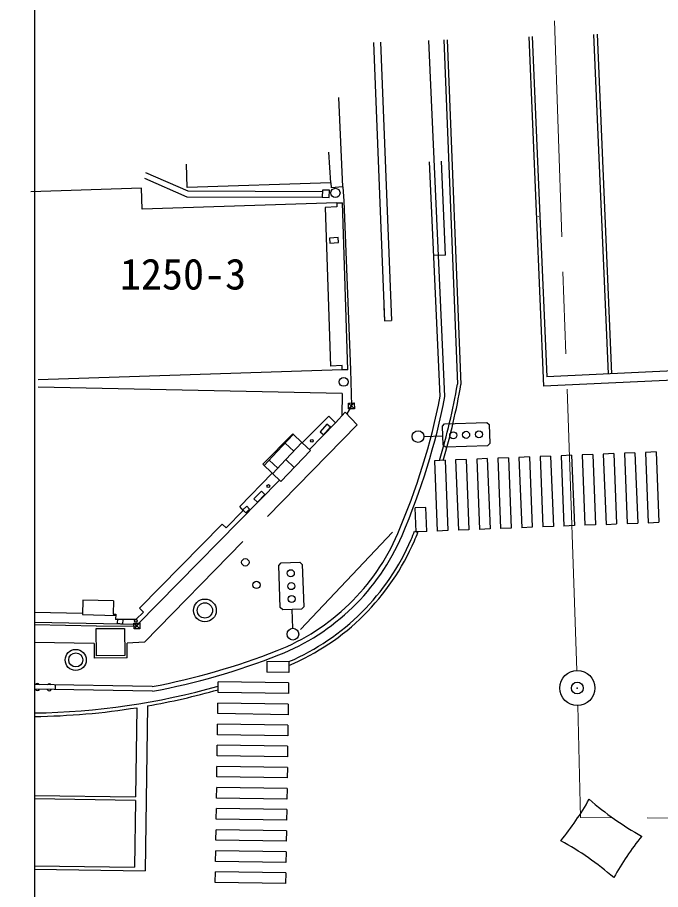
# Model space of a CAD drawing. Units: millimetres, scale not verified. Extents: x -55602354 to 84056675, y -218924267 to 380000.
# Drawn here: x 57271 to 84693, y 272648 to 309824 of the extents above; entities that cross this region are included whole.
import ezdxf
from ezdxf.enums import TextEntityAlignment as Align

# ---------------------------------------------------------------- set-up
doc = ezdxf.new("R2010")
doc.units = ezdxf.units.MM
doc.header["$LTSCALE"] = 1000
doc.header["$PDMODE"] = 32
doc.header["$PDSIZE"] = 500
doc.linetypes.add('CHAIN', pattern=[18.5, 12, -1.5, 3.5, -1.5])
doc.linetypes.add('DASHED', pattern=[7.5, 6, -1.5])
for name, color, linetype, lineweight in [('M-BGD', 7, 'Continuous', 25), ('M-BGD-EXST', 7, 'Continuous', 25), ('M-BMK', 2, 'CHAIN', 13), ('M-BMK-SRVR', 3, 'Continuous', 25), ('M-STR-HTXT', 7, 'Continuous', 13), ('M-STR-STRC', 7, 'Continuous', 25), ('M-TTL-BAND', 7, 'Continuous', 25)]:
    doc.layers.add(name, color=color, linetype=linetype, lineweight=lineweight)
doc.layers.add('M-BMK-HTXT', color=7, linetype='Continuous')
doc.layers.add('M-OTRS', color=6, linetype='Continuous')
doc.styles.add('ＭＳ ゴシック', font='')
doc.styles.get('ＭＳ ゴシック').set_extended_font_data('MS Gothic')

msp = doc.modelspace()

# ---------------------------------------------------------------- hatches: boundary and pattern name
at = {"layer": 'M-STR-STRC'}
msp.add_hatch(color=256, dxfattribs=at).paths.add_polyline_path([(-55594916, -215317041, 1), (-55594610, -215317070, 1), (-55594305, -215317098, 1), (-55580797, -215307366, 0.41421), (-55580889, -215307431, 0.41421), (-55580745, -215307064, 0.41421), (-55580837, -215307129, 0.41421), (-55580692, -215306761, 0.41421), (-55580785, -215306827, 0.41421), (-55566345, -215305448, 1), (-55566384, -215305752, 1), (-55566423, -215306056, 1), (-55597548, -215332337, 0.41421), (-55597635, -215332409, 0.41421), (-55597517, -215332032, 0.41421), (-55597604, -215332103, 0.41421), (-55597486, -215331727, 0.41421), (-55597573, -215331798, 0.41421), (-55585677, -215342470, 0.41421), (-55585743, -215342562, 0.41421), (-55585726, -215342167, 0.41421), (-55585792, -215342259, 0.41421), (-55585774, -215341865, 0.41421), (-55585841, -215341956, 0.41421), (-55571762, -215344566, 1), (-55571732, -215344261, 1), (-55571703, -215343956, 1), (-55559075, -215335789, 1), (-55559380, -215335758, 1), (-55559685, -215335727, 1), (-55555688, -215322973, 1), (-55555727, -215323277, 1), (-55555767, -215323581, 1), (-55393271, -215354691, 1), (-55393233, -215354387, 1), (-55393196, -215354083, 1), (-55410449, -215351682, 1), (-55410411, -215351378, 1), (-55410374, -215351073, 1), (-55407336, -215338454, 1), (-55407557, -215338427, 1), (-55407777, -215338399, 1), (-55271677, -215370690, 1), (-55271982, -215370659, 1), (-55272287, -215370628, 1), (-55266346, -215358322, 1), (-55266377, -215358627, 1), (-55266407, -215358932, 1), (-55289179, -215367259, 1), (-55289140, -215366955, 1), (-55289100, -215366651, 1), (571140, 349427, -0.39598), (571140, 349427), (571140, 348155), (571851, 348154), (573112, 350484, 0.38568), (573112, 350484)])

# ---------------------------------------------------------------- linework, layer by layer
at = {"layer": 'M-BGD'}
for p, q in [((72452, 308762), (72917, 296892)), ((72750, 308773), (73215, 296904)), ((75501, 293663), (74811, 308847)), ((71141, 302596), (70976, 306409)), ((70633, 302775), (70555, 304080)), ((64506, 302576), (64474, 303575)), ((75300, 293678), (74846, 303672)), ((62735, 303219), (64543, 302427)), ((62686, 302967), (64490, 302177)), ((70633, 302775), (64506, 302576)), ((70633, 302775), (70646, 302565)), ((71128, 302671), (71137, 302671)), ((62556, 302549), (57844, 302396)), ((62586, 301649), (62556, 302549)), ((64543, 302427), (70275, 302410)), ((70276, 302461), (70268, 302161)), ((70576, 302454), (70276, 302461)), ((70568, 302154), (70576, 302454)), ((71141, 302596), (70646, 302565)), ((71141, 302596), (71194, 301990)), ((70890, 301919), (62586, 301649)), ((64490, 302177), (70268, 302160)), ((70268, 302161), (70568, 302154)), ((70890, 301919), (71130, 301927)), ((70890, 301919), (70896, 301745)), ((71362, 294804), (71130, 301927)), ((71194, 301990), (71476, 294802)), ((70896, 301745), (70396, 301729)), ((70396, 301729), (70616, 294965)), ((70944, 300437), (70584, 300413)), ((70584, 300413), (70598, 300204)), ((70957, 300228), (70944, 300437)), ((70598, 300204), (70957, 300228)), ((75527, 299697), (75028, 299678)), ((72892, 297491), (72917, 296892)), ((72917, 296892), (73215, 296904)), ((71116, 294982), (70616, 294965)), ((71122, 294796), (71116, 294982)), ((71362, 294804), (71122, 294796)), ((71122, 294796), (58148, 294374)), ((71476, 294802), (71513, 293265)), ((71117, 293791), (58159, 294064)), ((71117, 293791), (71107, 292843)), ((71383, 293385), (71633, 293394)), ((71392, 293135), (71383, 293385)), ((71383, 293385), (71642, 293144)), ((71633, 293394), (71392, 293135)), ((71633, 293394), (71642, 293144)), ((70837, 292547), (71244, 292993)), ((71513, 293265), (71314, 292920)), ((71642, 293144), (71392, 293135)), ((70548, 292824), (69415, 291696)), ((70837, 292547), (70548, 292824)), ((70837, 292547), (69718, 291406)), ((70462, 292490), (70180, 292166)), ((70331, 292035), (70613, 292359)), ((70613, 292359), (70462, 292490)), ((69017, 292076), (67731, 290778)), ((69028, 292048), (68346, 291316)), ((69008, 292067), (69028, 292048)), ((69415, 291696), (69017, 292076)), ((69037, 292057), (69028, 292048)), ((70180, 292166), (70331, 292035)), ((69053, 291341), (68687, 291682)), ((68712, 290975), (69394, 291707)), ((69394, 291707), (69398, 291712)), ((69394, 291707), (69760, 291366)), ((69760, 291366), (69415, 291696)), ((68346, 291316), (67792, 290720)), ((68304, 291356), (68346, 291316)), ((68497, 290046), (69760, 291366)), ((68129, 290398), (67731, 290778)), ((68372, 290609), (68006, 290950)), ((68153, 290375), (68712, 290975)), ((68712, 290975), (69069, 290643)), ((66748, 288970), (68129, 290398)), ((68497, 290046), (68129, 290398)), ((68438, 290102), (62407, 283954)), ((67671, 289637), (67357, 289302)), ((67824, 289494), (67671, 289637)), ((67357, 289302), (67510, 289158)), ((67510, 289158), (67824, 289494)), ((66901, 288812), (66748, 288970)), ((67046, 288985), (66887, 288833)), ((67005, 288710), (67164, 288862)), ((67164, 288862), (67046, 288985)), ((66901, 288812), (66170, 288066)), ((66887, 288833), (67005, 288710)), ((62481, 284641), (66006, 288227)), ((66006, 288227), (66170, 288066)), ((60061, 284986), (60046, 284367)), ((61368, 284954), (60061, 284986)), ((61368, 284954), (61354, 284384)), ((60047, 284417), (58000, 284460)), ((62641, 284479), (62325, 284156)), ((62481, 284641), (62641, 284479)), ((58000, 284045), (62407, 283954)), ((60046, 284367), (61462, 284332)), ((61354, 284384), (61463, 284382)), ((61463, 284382), (61458, 284166)), ((62325, 284156), (61458, 284166)), ((61538, 284168), (61526, 283998)), ((61778, 284150), (61538, 284168)), ((61765, 283980), (61778, 284150)), ((60638, 283877), (58000, 283931)), ((60632, 283777), (61842, 283783)), ((60643, 282606), (60632, 283777)), ((60638, 283877), (62365, 283885)), ((61526, 283998), (61765, 283980)), ((61842, 283783), (61853, 282623)), ((62235, 284006), (62485, 284015)), ((62244, 283756), (62235, 284006)), ((62235, 284006), (62494, 283765)), ((62485, 284015), (62244, 283756)), ((62494, 283765), (62244, 283756)), ((62485, 284015), (62494, 283765)), ((61853, 282623), (60643, 282606)), ((63013, 281300), (58000, 281383)), ((63030, 281100), (58000, 281183)), ((58884, 281368), (58881, 281168))]:
    msp.add_line(p, q, dxfattribs=at)
at = {"layer": 'M-BGD', "linetype": 'DASHED'}
for p, q in [((75527, 299697), (75346, 303693)), ((71753, 292458), (71244, 292993)), ((62690, 283190), (71753, 292458)), ((60538, 283134), (58000, 283186)), ((60538, 283134), (60544, 282505)), ((62690, 283190), (61948, 283148)), ((61954, 282525), (61948, 283148)), ((61954, 282525), (60544, 282505))]:
    msp.add_line(p, q, dxfattribs=at)
at = {"layer": 'M-BGD'}
for centre, radius in [((70830, 302345), 195), ((71181, 294289), 190), ((69823, 291775), 60), ((67969, 289848), 60), ((66988, 286597), 160), ((67463, 285632), 155), ((65265, 284548), 485), ((65265, 284548), 325), ((62318, 284101), 60), ((59757, 282436), 450), ((59757, 282436), 300)]:
    msp.add_circle(centre, radius, dxfattribs=at)
for centre, radius, start, end in [((46559, 299371), 29300, 336.7851, 348.7953), ((46559, 299371), 29500, 336.7851, 348.8424), ((64939, 291488), 9300, 291.4762, 336.7851), ((64939, 291488), 9500, 291.4762, 336.7851), ((57617, 310099), 29300, 280.6123, 291.4762), ((57617, 310099), 29500, 280.573, 291.4762), ((58124, 281335), 96.3, 27.7965, 150.304), ((58630, 281326), 96.3, 27.7961, 150.3062), ((58122, 281227), 96.3, 207.7961, 330.3062), ((58629, 281219), 96.3, 207.7961, 330.3062)]:
    msp.add_arc(centre, radius, start, end, dxfattribs=at)
at = {"layer": 'M-BGD-EXST'}
for p, q in [((75388, 292395), (75484, 292499)), ((75417, 291596), (75388, 292395)), ((75484, 292499), (77283, 292564)), ((77283, 292564), (77387, 292468)), ((77387, 292468), (77416, 291668)), ((74603, 291967), (75403, 291996)), ((75521, 291500), (75417, 291596)), ((77319, 291565), (75521, 291500)), ((77416, 291668), (77319, 291565)), ((68415, 286466), (68512, 286569)), ((68477, 284667), (68415, 286466)), ((68512, 286569), (69311, 286597)), ((69311, 286597), (69415, 286500)), ((69415, 286500), (69476, 284701)), ((68580, 284570), (68477, 284667)), ((69380, 284598), (68580, 284570)), ((69008, 283784), (68980, 284584)), ((69476, 284701), (69380, 284598))]:
    msp.add_line(p, q, dxfattribs=at)
for centre, radius in [((74353, 291958), 250), ((76951, 292052), 150), ((75852, 292012), 150), ((76402, 292032), 150), ((68927, 286133), 150), ((68946, 285583), 150), ((68965, 285034), 150), ((69016, 283535), 250)]:
    msp.add_circle(centre, radius, dxfattribs=at)
at = {"layer": 'M-BMK'}
for p, q in [((81116, 281987), (80165, 309682)), ((81283, 275718), (81161, 280487)), ((175121, 275191), (81283, 275718))]:
    msp.add_line(p, q, dxfattribs=at)
at = {"layer": 'M-BMK-SRVR'}
msp.add_circle((81142, 281237), 750, dxfattribs=at)
at = {"layer": 'M-OTRS'}
msp.add_point((81142, 281237), dxfattribs=at)
at = {"layer": 'M-STR-HTXT'}
msp.add_line((69339, 283732), (73261, 287883), dxfattribs=at)
at = {"layer": 'M-STR-STRC'}
for p, q in [((79075, 309001), (79707, 294103)), ((79225, 309006), (79550, 301347)), ((82472, 294631), (81847, 309100)), ((82622, 294638), (81997, 309106)), ((75449, 308870), (76032, 294191)), ((75599, 308876), (76182, 294181)), ((79478, 301332), (79479, 301331)), ((79550, 301347), (79840, 294510)), ((85589, 294774), (79840, 294510)), ((85674, 294377), (79707, 294103)), ((79103, 291087), (78653, 291069)), ((79103, 291087), (79221, 288089)), ((80002, 291122), (79553, 291105)), ((79553, 291105), (79671, 288107)), ((80002, 291122), (80121, 288125)), ((80902, 291158), (80452, 291140)), ((80452, 291140), (80570, 288142)), ((80902, 291158), (81020, 288160)), ((81801, 291196), (81351, 291176)), ((81351, 291176), (81470, 288178)), ((81801, 291196), (81919, 288199)), ((82700, 291232), (82251, 291214)), ((82251, 291214), (82369, 288216)), ((82700, 291232), (82818, 288234)), ((83600, 291267), (83150, 291249)), ((83150, 291249), (83268, 288252)), ((83600, 291267), (83718, 288270)), ((84499, 291303), (84049, 291285)), ((84049, 291285), (84167, 288287)), ((84499, 291303), (84617, 288305)), ((75506, 290945), (75056, 290927)), ((75056, 290927), (75174, 287930)), ((75506, 290945), (75624, 287947)), ((76405, 290981), (75956, 290963)), ((75956, 290963), (76074, 287965)), ((76405, 290981), (76523, 287983)), ((77305, 291016), (76855, 290998)), ((76855, 290998), (76973, 288001)), ((77305, 291016), (77423, 288018)), ((78204, 291052), (77754, 291034)), ((77754, 291034), (77872, 288036)), ((78204, 291052), (78322, 288054)), ((78653, 291069), (78772, 288072)), ((74685, 288934), (74235, 288916)), ((74275, 287894), (74235, 288916)), ((74725, 287912), (74685, 288934)), ((80121, 288125), (79671, 288107)), ((81020, 288160), (80570, 288142)), ((81919, 288199), (81470, 288178)), ((82369, 288216), (82818, 288234)), ((83268, 288252), (83718, 288270)), ((84167, 288287), (84617, 288305)), ((74207, 287923), (74346, 287866)), ((74725, 287912), (74275, 287894)), ((75624, 287947), (75174, 287930)), ((76523, 287983), (76074, 287965)), ((77423, 288018), (76973, 288001)), ((78322, 288054), (77872, 288036)), ((79221, 288089), (78772, 288072)), ((67909, 282367), (67903, 281917)), ((68847, 282353), (67909, 282367)), ((68847, 282353), (68840, 281903)), ((68840, 281903), (67903, 281917)), ((65827, 281048), (65834, 281498)), ((68833, 281453), (65834, 281498)), ((68833, 281453), (68826, 281003)), ((68826, 281003), (65827, 281048)), ((62367, 280401), (62310, 276600)), ((62818, 280477), (62713, 273444)), ((65813, 280148), (65820, 280598)), ((68820, 280553), (65820, 280598)), ((68820, 280553), (68813, 280103)), ((68813, 280103), (65813, 280148)), ((65800, 279248), (65807, 279698)), ((68806, 279653), (65807, 279698)), ((68806, 279653), (68800, 279204)), ((68800, 279204), (65800, 279248)), ((65786, 278348), (65793, 278798)), ((68793, 278754), (65793, 278798)), ((68793, 278754), (68786, 278304)), ((68786, 278304), (65786, 278348)), ((65773, 277449), (65780, 277898)), ((68779, 277854), (65780, 277898)), ((68779, 277854), (68773, 277404)), ((68773, 277404), (65773, 277449)), ((65760, 276549), (65766, 276999)), ((68766, 276954), (65766, 276999)), ((58000, 276664), (62310, 276600)), ((68766, 276954), (68759, 276504)), ((62308, 276450), (58000, 276514)), ((62308, 276450), (62265, 273600)), ((68759, 276504), (65760, 276549)), ((65746, 275649), (65753, 276099)), ((68753, 276054), (65753, 276099)), ((68753, 276054), (68746, 275604)), ((68746, 275604), (65746, 275649)), ((65733, 274749), (65739, 275199)), ((68739, 275154), (65739, 275199)), ((68739, 275154), (68732, 274704)), ((68732, 274704), (65733, 274749)), ((65719, 273849), (65726, 274299)), ((68726, 274254), (65726, 274299)), ((68726, 274254), (68719, 273804)), ((58000, 273664), (62265, 273600)), ((68719, 273804), (65719, 273849)), ((58000, 273514), (62713, 273444)), ((65706, 272949), (65713, 273399)), ((68712, 273354), (65713, 273399)), ((68712, 273354), (68706, 272904)), ((68706, 272904), (65706, 272949))]:
    msp.add_line(p, q, dxfattribs=at)
for centre, radius, start, end in [((46559, 299371), 29925, 343.6274, 350.0313), ((46559, 299371), 30075, 343.7237, 350.062), ((46559, 299371), 29925, 336.7851, 337.5074), ((46559, 299371), 30075, 336.7851, 337.5074), ((64939, 291488), 10075, 292.8047, 336.7851), ((64939, 291488), 9925, 293.1847, 336.7851), ((57617, 310099), 29925, 270.7332, 285.9311), ((57617, 310099), 30075, 279.9582, 285.8449), ((57617, 310099), 30075, 270.7295, 279.0867), ((70338, 282906), 13000, 321.0314, 330.4619), ((90204, 286285), 13000, 228.8428, 240.9278), ((74168, 263347), 13000, 48.9828, 61.1246), ((94047, 266812), 13000, 141.3968, 150.7926)]:
    msp.add_arc(centre, radius, start, end, dxfattribs=at)
at = {"layer": 'M-TTL-BAND'}
msp.add_line((58000, 370000), (58000, 20000), dxfattribs=at)

# ---------------------------------------------------------------- texts
at = {"layer": 'M-BMK-HTXT', "style": 'ＭＳ ゴシック'}
msp.add_text('1250-3', height=1320, dxfattribs=at).set_placement((61637, 297829), align=Align.BOTTOM_LEFT)

doc.saveas('drawing.dxf')
